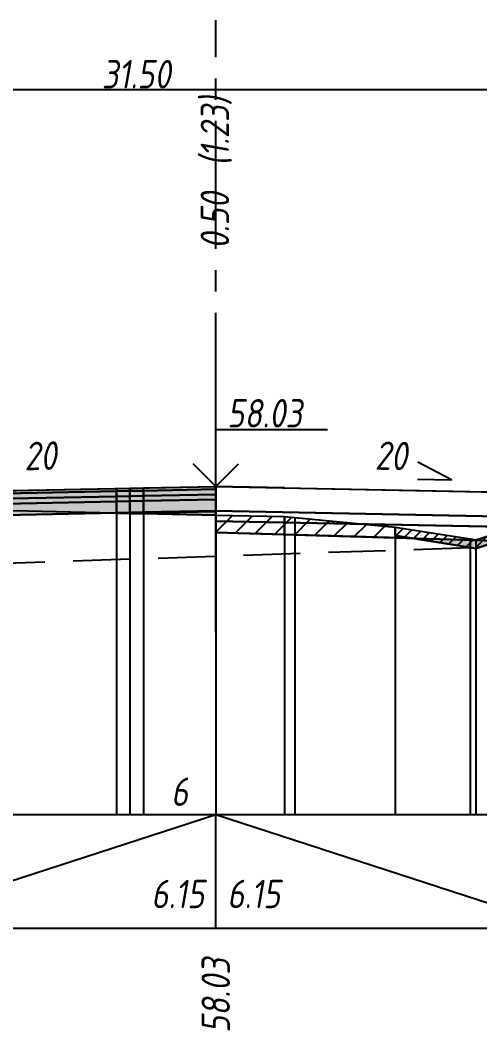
# Model space of a CAD drawing. Extents: x -717 to 1451, y -133302 to 233.
# Drawn here: x 183.9 to 224.4, y -74580 to -74491.1 of the extents above; entities that cross this region are included whole.
import ezdxf
from ezdxf.enums import TextEntityAlignment as Align

# ---------------------------------------------------------------- set-up
doc = ezdxf.new("R2010")
doc.units = 0
doc.linetypes.add('осевая2', pattern=[1.125, 0.75, -0.125, 0.125, -0.125])
doc.linetypes.add('штриховая', pattern=[0.75, 0.5, -0.25])
for name, color, linetype in [('Интерполированный поперечник', 2, 'Continuous'), ('Код_514', 1, 'Continuous'), ('Контур_0', 7, 'Continuous'), ('Контур_2660', 7, 'Continuous'), ('Контур_400', 7, 'Continuous'), ('Контур_508', 7, 'Continuous'), ('Контур_512', 7, 'Continuous'), ('Контур_513', 7, 'Continuous'), ('Красный поперечник', 1, 'Continuous'), ('Объём_2501', 7, 'Continuous'), ('Объём_2650', 7, 'Continuous'), ('Объём_2660', 7, 'Continuous'), ('Объём_2753', 7, 'Continuous'), ('Ось', 1, 'осевая2'), ('Откосы', 7, 'Continuous'), ('Отметки покрытия', 7, 'Continuous'), ('Рабочие отметки', 7, 'Continuous'), ('Рабочие отметки доп.', 7, 'Continuous'), ('Слои выравнивания', 7, 'Continuous'), ('Таблица', 7, 'Continuous'), ('Уклоны проезжей части', 7, 'Continuous'), ('Черный поперечник', 3, 'Continuous')]:
    doc.layers.add(name, color=color, linetype=linetype)
for name, color, linetype, true_color in [('Контур_2540', 2, 'Continuous', 0xffff00), ('Контур_2570', 7, 'Continuous', 0x80ff00), ('Контур_2725', 7, 'Continuous', 0x323232), ('Контур_2760', 7, 'Continuous', 0x323232), ('Контур_2761', 7, 'Continuous', 0x323232), ('Контур_2762', 7, 'Continuous', 0x323232), ('Контур_2763', 7, 'Continuous', 0x323232), ('Контур_2764', 7, 'Continuous', 0x323232), ('Контур_2765', 7, 'Continuous', 0x323232), ('Контур_402', 7, 'Continuous', 0xff6464), ('Объём_2500', 7, 'Continuous', 0xc0c0c0), ('Объём_2520', 7, 'Continuous', 0x80ffff), ('Объём_2540', 2, 'Continuous', 0xffff00), ('Объём_2570', 7, 'Continuous', 0x80ff00), ('Объём_2600', 7, 'Continuous', 0x808000), ('Объём_2746', 2, 'Continuous', 0xffff00)]:
    doc.layers.add(name, color=color, linetype=linetype, true_color=true_color)
doc.styles.get("Standard").update_dxf_attribs({"font": 'txt', "height": 2.5})
doc.styles.add('М', font='romand.shx', dxfattribs={"width": 0.8, "oblique": 10, "height": 2.5})
doc.dimstyles.get("Standard").update_dxf_attribs({"dimtxt": 0.18, "dimasz": 0.18, "dimexe": 0.18, "dimexo": 0.0625, "dimgap": 0.09, "dimtad": 0, "dimtih": 1, "dimtoh": 1, "dimdec": 4, "dimzin": 0, "dimdsep": 46, "dimtxsty": 'Standard', "dimcen": 0.09, "dimadec": 0, "dimazin": 0, "dimtfac": 1, "dimtdec": 4, "dimtofl": 0, "dimtmove": 0, "dimatfit": 3, "dimfxl": 1, "dimtolj": 1, "dimtzin": 0, "dimarcsym": 0})

# ---------------------------------------------------------------- blocks, each defined once
blk = doc.blocks.new('_Oblique')
at = {"color": 0, "linetype": 'ByBlock', "lineweight": -2}
blk.add_line((-0.5, -0.5), (0.5, 0.5), dxfattribs=at)
blk = doc.blocks.new('*D3513')
at = {"color": 0, "lineweight": -2, "transparency": 16777216}
for p, q in [((115.382, -74534.197), (115.382, -74497.015)), ((115.382, -74497.195), (272.882, -74497.195)), ((272.882, -74533.917), (272.882, -74497.015))]:
    blk.add_line(p, q, dxfattribs=at)
at = {"layer": 'Defpoints', "color": 0, "transparency": 16777216}
for p in [(272.882, -74497.195), (272.882, -74533.98), (115.382, -74534.26)]:
    blk.add_point(p, dxfattribs=at)
at = {"color": 0, "lineweight": -2, "transparency": 16777216, "rotation": 180}
blk.add_blockref('_Oblique', (115.382, -74497.195), dxfattribs=at)
at = {"color": 0, "lineweight": -2, "transparency": 16777216}
blk.add_blockref('_Oblique', (272.882, -74497.195), dxfattribs=at)
at = {"color": 0, "transparency": 16777216, "insert": (194.132, -74495.855), "char_height": 2.5, "width": 11.25, "attachment_point": 5, "style": 'М'}
blk.add_mtext('\\A1;31.50', dxfattribs=at)

msp = doc.modelspace()

# ---------------------------------------------------------------- hatches: boundary and pattern name
at = {"layer": 'Объём_2570'}
h = msp.add_hatch(dxfattribs=at)
h.set_pattern_fill('ANSI31', color=256, scale=0.2)
h.paths.add_polyline_path([(123.837, -74537.593), (121.059, -74538.428), (113.62, -74541.22), (109.814, -74541.404), (106.897, -74541.058), (105, -74541.119), (105, -74540.369), (106.897, -74540.308), (109.814, -74540.654), (113.62, -74540.47), (121.059, -74537.678), (123.837, -74536.843)])
h.paths.add_polyline_path([(283.051, -74535.295), (267.435, -74535.809), (244.972, -74535.437), (244.964, -74535.424), (244.946, -74535.439), (243.683, -74535.404), (243.147, -74535.257), (237.686, -74533.185), (224.03, -74537.596), (223.528, -74537.508), (216.927, -74536.464), (216.927, -74535.714), (223.528, -74536.758), (224.03, -74536.846), (237.686, -74532.435), (243.147, -74534.507), (243.683, -74534.654), (244.946, -74534.689), (244.964, -74534.674), (244.972, -74534.687), (267.435, -74535.059), (283.051, -74534.545)])
at = {"layer": 'Объём_2600'}
h = msp.add_hatch(dxfattribs=at)
h.set_pattern_fill('ANSI31', color=6, scale=0.4)
h.paths.add_polyline_path([(125.31, -74536.633), (140.356, -74534.961), (140.356, -74538.006), (120.607, -74538.598), (121.059, -74538.428), (123.837, -74537.593), (123.837, -74536.843)])
h.paths.add_polyline_path([(216.927, -74536.464), (218.425, -74536.701), (201.132, -74536.182), (201.132, -74534.649), (207.195, -74534.782), (216.927, -74535.714)])
h.paths.add_polyline_path([(243.147, -74535.257), (243.683, -74535.404), (244.946, -74535.439), (244.964, -74535.424), (244.972, -74535.437), (267.435, -74535.809), (281.867, -74535.335), (280.999, -74535.914), (280.999, -74538.578), (226.087, -74536.931), (237.686, -74533.185)])
h = msp.add_hatch(dxfattribs=at)
h.set_pattern_fill('HONEY', color=5, scale=0.3)
h.paths.add_polyline_path([(113.62, -74541.22), (109.814, -74541.404), (106.897, -74541.058), (105, -74541.119), (105, -74540.369), (107.046, -74539.005), (120.607, -74538.598)])
h.paths.add_polyline_path([(223.528, -74537.508), (218.425, -74536.701), (226.087, -74536.931), (224.03, -74537.596)])
at = {"layer": 'Слои выравнивания'}
for color, points in [(2, [(140.356, -74533.348), (143.2, -74533.291), (152.882, -74533.097), (170.382, -74532.747), (173.459, -74532.686), (176.859, -74532.618), (192.384, -74532.307), (192.384, -74532.557), (176.859, -74532.868), (173.459, -74532.936), (170.382, -74532.997), (152.882, -74533.347), (143.2, -74533.541), (140.356, -74533.598)]), (2, [(192.384, -74532.307), (193.575, -74532.283), (193.575, -74532.533), (192.384, -74532.557)]), (2, [(193.575, -74532.283), (194.767, -74532.26), (194.767, -74532.51), (193.575, -74532.533)]), (2, [(194.767, -74532.26), (201.132, -74532.132), (201.132, -74532.382), (194.767, -74532.51)]), (3, [(194.767, -74532.51), (201.132, -74532.382), (201.132, -74532.832), (194.767, -74532.96)]), (3, [(140.356, -74533.598), (143.2, -74533.541), (152.882, -74533.347), (170.382, -74532.997), (173.459, -74532.936), (176.859, -74532.868), (192.384, -74532.557), (192.384, -74533.007), (176.859, -74533.318), (173.459, -74533.386), (170.382, -74533.447), (152.882, -74533.797), (143.2, -74533.991), (140.356, -74534.048)]), (4, [(140.356, -74534.048), (143.2, -74533.991), (152.882, -74533.797), (170.382, -74533.447), (173.459, -74533.386), (176.859, -74533.318), (192.384, -74533.007), (192.384, -74533.457), (176.859, -74533.768), (173.459, -74533.836), (170.382, -74533.897), (152.882, -74534.247), (143.2, -74534.441), (140.356, -74534.498)]), (3, [(192.384, -74532.557), (193.575, -74532.533), (193.575, -74532.983), (192.384, -74533.007)]), (4, [(192.384, -74533.007), (193.575, -74532.983), (193.575, -74533.433), (192.384, -74533.457)]), (3, [(193.575, -74532.533), (194.767, -74532.51), (194.767, -74532.96), (193.575, -74532.983)]), (4, [(193.575, -74532.983), (194.767, -74532.96), (194.767, -74533.41), (193.575, -74533.433)]), (4, [(194.767, -74532.96), (201.132, -74532.832), (201.132, -74533.282), (194.767, -74533.41)]), (5, [(194.767, -74533.41), (201.132, -74533.282), (201.132, -74534.282), (194.767, -74534.41)]), (5, [(140.356, -74534.498), (143.2, -74534.441), (152.882, -74534.247), (170.382, -74533.897), (173.459, -74533.836), (176.859, -74533.768), (192.384, -74533.457), (192.384, -74534.457), (176.859, -74534.768), (173.459, -74534.836), (170.382, -74534.897), (152.882, -74535.247), (143.2, -74535.441), (140.356, -74535.498)]), (5, [(192.384, -74533.457), (193.575, -74533.433), (193.575, -74534.433), (192.384, -74534.457)]), (5, [(193.575, -74533.433), (194.767, -74533.41), (194.767, -74534.41), (193.575, -74534.433)]), (7, [(192.384, -74534.457), (193.575, -74534.433), (193.575, -74534.483), (192.384, -74534.507)]), (7, [(193.575, -74534.433), (194.767, -74534.41), (194.767, -74534.46), (193.575, -74534.483)]), (6, [(193.575, -74534.483), (194.767, -74534.46), (194.767, -74534.51), (193.575, -74534.533)]), (7, [(194.767, -74534.41), (201.132, -74534.282), (201.132, -74534.332), (194.767, -74534.46)]), (6, [(194.767, -74534.46), (201.132, -74534.332), (201.132, -74534.649), (194.767, -74534.51)])]:
    msp.add_hatch(color=color, dxfattribs=at).paths.add_polyline_path(points)

# ---------------------------------------------------------------- linework, layer by layer
at = {"layer": 'Интерполированный поперечник', "linetype": 'штриховая', "ltscale": 10, "flags": 128}
msp.add_lwpolyline([(113.62, -74541.22), (223.528, -74537.508)], dxfattribs=at)
at = {"layer": 'Код_514'}
for p, q in [((170.382, -74571), (201.132, -74561)), ((201.132, -74571), (201.132, -74561)), ((201.132, -74561), (231.882, -74571))]:
    msp.add_line(p, q, dxfattribs=at)
at = {"layer": 'Контур_0', "color": 250, "flags": 128}
for points in [[(231.882, -74532.747), (255.382, -74533.217), (255.382, -74535.367), (201.132, -74534.282), (201.132, -74532.132), (231.882, -74532.747), (231.882, -74532.747)], [(231.882, -74534.897), (256.882, -74535.397), (257.8, -74536.316), (201.132, -74535.182), (201.132, -74534.282), (231.882, -74534.897), (231.882, -74534.897)]]:
    msp.add_lwpolyline(points, dxfattribs=at)
at = {"layer": 'Контур_2540', "color": 250, "flags": 128}
msp.add_lwpolyline([(201.132, -74536.182), (201.132, -74535.182), (278.217, -74536.724), (280.999, -74538.578), (201.132, -74536.182), (201.132, -74536.182)], dxfattribs=at)
at = {"layer": 'Контур_2570', "flags": 128}
msp.add_lwpolyline([(176.859, -74534.116), (201.132, -74534.649), (207.195, -74534.782), (208.095, -74534.865), (216.927, -74535.714), (216.927, -74536.464), (223.528, -74537.508), (224.03, -74537.596), (236.711, -74533.497), (237.686, -74533.185), (243.147, -74535.257), (243.683, -74535.404), (244.946, -74535.439), (244.964, -74535.424), (244.972, -74535.437), (267.435, -74535.809), (272.41, -74535.65), (308.051, -74534.462)], dxfattribs=at)
at = {"layer": 'Контур_2660', "flags": 128}
msp.add_lwpolyline([(201.132, -74536.182), (280.999, -74538.578)], dxfattribs=at)
at = {"layer": 'Контур_2725', "flags": 128}
msp.add_lwpolyline([(140.356, -74535.498), (143.2, -74535.441), (152.882, -74535.247), (170.382, -74534.897), (173.459, -74534.836), (176.859, -74534.768), (192.384, -74534.457), (192.384, -74534.507), (193.575, -74534.483), (193.575, -74534.533), (194.767, -74534.51), (201.132, -74534.649)], dxfattribs=at)
at = {"layer": 'Контур_2760', "flags": 128}
msp.add_lwpolyline([(140.356, -74533.348), (143.2, -74533.291), (152.882, -74533.097), (170.382, -74532.747), (173.459, -74532.686), (176.859, -74532.618), (192.384, -74532.307), (193.575, -74532.283), (194.767, -74532.26), (201.132, -74532.132)], dxfattribs=at)
at = {"layer": 'Контур_2761', "flags": 128}
msp.add_lwpolyline([(140.356, -74533.598), (143.2, -74533.541), (152.882, -74533.347), (170.382, -74532.997), (173.459, -74532.936), (176.859, -74532.868), (192.384, -74532.557), (193.575, -74532.533), (194.767, -74532.51), (201.132, -74532.382)], dxfattribs=at)
at = {"layer": 'Контур_2762', "flags": 128}
msp.add_lwpolyline([(140.356, -74534.048), (143.2, -74533.991), (152.882, -74533.797), (170.382, -74533.447), (173.459, -74533.386), (176.859, -74533.318), (192.384, -74533.007), (193.575, -74532.983), (194.767, -74532.96), (201.132, -74532.832)], dxfattribs=at)
at = {"layer": 'Контур_2763', "flags": 128}
msp.add_lwpolyline([(140.356, -74534.498), (143.2, -74534.441), (152.882, -74534.247), (170.382, -74533.897), (173.459, -74533.836), (176.859, -74533.768), (192.384, -74533.457), (193.575, -74533.433), (194.767, -74533.41), (201.132, -74533.282)], dxfattribs=at)
at = {"layer": 'Контур_2764', "flags": 128}
msp.add_lwpolyline([(192.384, -74534.457), (193.575, -74534.433), (194.767, -74534.41), (201.132, -74534.282)], dxfattribs=at)
at = {"layer": 'Контур_2765', "flags": 128}
msp.add_lwpolyline([(193.575, -74534.483), (194.767, -74534.46), (201.132, -74534.332)], dxfattribs=at)
at = {"layer": 'Контур_400', "flags": 128}
msp.add_lwpolyline([(132.882, -74533.497), (135.382, -74533.447), (135.382, -74533.447), (152.882, -74533.097), (152.882, -74533.097), (152.882, -74533.097), (152.882, -74533.097), (170.382, -74532.747), (201.132, -74532.132)], dxfattribs=at)
at = {"layer": 'Контур_400', "color": 250, "flags": 128}
msp.add_lwpolyline([(201.132, -74532.132), (231.882, -74532.747), (249.382, -74533.097), (249.382, -74533.097), (249.382, -74533.097), (249.382, -74533.097), (252.882, -74533.167), (252.882, -74533.167), (255.382, -74533.217)], dxfattribs=at)
at = {"layer": 'Контур_402', "flags": 128}
msp.add_lwpolyline([(107.046, -74539.005), (140.356, -74538.006), (140.356, -74535.498), (192.384, -74534.457), (192.384, -74534.507), (193.575, -74534.483), (193.575, -74534.533), (194.767, -74534.51), (201.132, -74534.649), (201.132, -74536.182), (280.999, -74538.578)], dxfattribs=at)
at = {"layer": 'Контур_508', "flags": 128}
msp.add_lwpolyline([(105, -74540.369), (107.046, -74539.005), (140.356, -74538.006), (140.356, -74535.498), (192.384, -74534.457), (192.384, -74534.507), (193.575, -74534.483), (193.575, -74534.533), (194.767, -74534.51), (201.132, -74534.649), (201.132, -74536.182), (280.999, -74538.578), (280.999, -74535.914), (283.051, -74534.545)], dxfattribs=at)
at = {"layer": 'Контур_512', "flags": 128}
msp.add_lwpolyline([(201.132, -74536.182), (280.999, -74538.578), (280.999, -74535.914), (283.051, -74534.545)], dxfattribs=at)
at = {"layer": 'Контур_513', "flags": 128}
msp.add_lwpolyline([(105, -74540.369), (107.046, -74539.005), (140.356, -74538.006), (140.356, -74535.498), (192.384, -74534.457), (192.384, -74534.507), (193.575, -74534.483), (193.575, -74534.533), (194.767, -74534.51), (201.132, -74534.649), (201.132, -74536.182), (280.999, -74538.578), (280.999, -74535.914), (283.051, -74534.545)], dxfattribs=at)
at = {"layer": 'Красный поперечник'}
for p, q in [((170.382, -74532.747), (201.132, -74532.132)), ((201.132, -74536.182), (201.132, -74561))]:
    msp.add_line(p, q, dxfattribs=at)
at = {"layer": 'Красный поперечник', "color": 250}
msp.add_line((201.132, -74532.132), (231.882, -74532.747), dxfattribs=at)
at = {"layer": 'Объём_2500', "color": 250, "flags": 128}
msp.add_lwpolyline([(231.882, -74532.747), (255.382, -74533.217), (255.382, -74535.367), (201.132, -74534.282), (201.132, -74532.132), (231.882, -74532.747), (231.882, -74532.747)], dxfattribs=at)
at = {"layer": 'Объём_2501', "flags": 128}
msp.add_lwpolyline([(132.882, -74533.497), (135.382, -74533.447), (135.382, -74533.447), (152.882, -74533.097), (152.882, -74533.097), (152.882, -74533.097), (152.882, -74533.097), (170.382, -74532.747), (201.132, -74532.132)], dxfattribs=at)
at = {"layer": 'Объём_2501', "color": 250, "flags": 128}
msp.add_lwpolyline([(201.132, -74532.132), (231.882, -74532.747), (249.382, -74533.097), (249.382, -74533.097), (249.382, -74533.097), (249.382, -74533.097), (252.882, -74533.167), (252.882, -74533.167), (255.382, -74533.217)], dxfattribs=at)
at = {"layer": 'Объём_2520', "color": 250, "flags": 128}
msp.add_lwpolyline([(231.882, -74534.897), (256.882, -74535.397), (257.8, -74536.316), (201.132, -74535.182), (201.132, -74534.282), (231.882, -74534.897), (231.882, -74534.897)], dxfattribs=at)
at = {"layer": 'Объём_2540', "color": 250, "flags": 128}
msp.add_lwpolyline([(201.132, -74536.182), (201.132, -74535.182), (278.217, -74536.724), (280.999, -74538.578), (201.132, -74536.182), (201.132, -74536.182)], dxfattribs=at)
at = {"layer": 'Объём_2570', "flags": 128}
msp.add_lwpolyline([(283.051, -74535.295), (267.435, -74535.809), (244.972, -74535.437), (244.964, -74535.424), (244.946, -74535.439), (243.683, -74535.404), (243.147, -74535.257), (237.686, -74533.185), (224.03, -74537.596), (223.528, -74537.508), (216.927, -74536.464), (216.927, -74535.714), (223.528, -74536.758), (224.03, -74536.846), (237.686, -74532.435), (243.147, -74534.507), (243.683, -74534.654), (244.946, -74534.689), (244.964, -74534.674), (244.972, -74534.687), (267.435, -74535.059), (283.051, -74534.545), (283.051, -74535.295), (283.051, -74535.295)], dxfattribs=at)
at = {"layer": 'Объём_2600', "color": 5, "flags": 128}
msp.add_lwpolyline([(223.528, -74537.508), (218.425, -74536.701), (226.087, -74536.931), (224.03, -74537.596), (223.528, -74537.508), (223.528, -74537.508)], dxfattribs=at)
at = {"layer": 'Объём_2650', "color": 6, "flags": 128}
msp.add_lwpolyline([(216.927, -74536.464), (218.425, -74536.701), (201.132, -74536.182), (201.132, -74534.649), (207.195, -74534.782), (216.927, -74535.714), (216.927, -74536.464), (216.927, -74536.464)], dxfattribs=at)
at = {"layer": 'Объём_2660', "flags": 128}
msp.add_lwpolyline([(201.132, -74536.182), (280.999, -74538.578)], dxfattribs=at)
at = {"layer": 'Объём_2746', "flags": 128}
msp.add_lwpolyline([(216.927, -74536.464), (218.425, -74536.701), (207.195, -74536.364), (207.195, -74534.782), (216.927, -74535.714), (216.927, -74536.464), (216.927, -74536.464)], dxfattribs=at)
at = {"layer": 'Объём_2753', "flags": 128}
msp.add_lwpolyline([(207.195, -74532.253), (201.132, -74532.132)], dxfattribs=at)
at = {"layer": 'Ось', "ltscale": 15}
msp.add_line((201.132, -74544.971), (201.132, -74491.103), dxfattribs=at)
at = {"layer": 'Откосы', "color": 1, "flags": 128}
msp.add_lwpolyline([(218.877, -74531.487), (221.876, -74531.547), (218.907, -74529.987)], dxfattribs=at)
at = {"layer": 'Отметки покрытия', "color": 1}
for p, q in [((201.132, -74532.132), (201.132, -74527.132)), ((201.132, -74527.132), (210.963, -74527.132)), ((201.132, -74532.132), (199.132, -74530.132)), ((201.132, -74532.132), (203.132, -74530.132))]:
    msp.add_line(p, q, dxfattribs=at)
at = {"layer": 'Слои выравнивания'}
for p, q in [((192.384, -74532.307), (192.384, -74561)), ((192.384, -74532.307), (192.384, -74561)), ((193.575, -74532.283), (193.575, -74561)), ((193.575, -74532.283), (193.575, -74561)), ((194.767, -74532.26), (194.767, -74561)), ((201.132, -74532.132), (201.132, -74561))]:
    msp.add_line(p, q, dxfattribs=at)
at = {"layer": 'Слои выравнивания', "color": 2, "flags": 128}
for points in [[(140.356, -74533.348), (143.2, -74533.291), (152.882, -74533.097), (170.382, -74532.747), (173.459, -74532.686), (176.859, -74532.618), (192.384, -74532.307), (192.384, -74532.557), (176.859, -74532.868), (173.459, -74532.936), (170.382, -74532.997), (152.882, -74533.347), (143.2, -74533.541), (140.356, -74533.598)], [(192.384, -74532.307), (193.575, -74532.283), (193.575, -74532.533), (192.384, -74532.557)], [(192.384, -74532.307), (192.384, -74532.557)], [(193.575, -74532.283), (194.767, -74532.26), (194.767, -74532.51), (193.575, -74532.533)], [(193.575, -74532.283), (193.575, -74532.533)], [(194.767, -74532.26), (201.132, -74532.132), (201.132, -74532.382), (194.767, -74532.51)]]:
    msp.add_lwpolyline(points, close=True, dxfattribs=at)
at = {"layer": 'Слои выравнивания', "color": 3, "flags": 128}
for points in [[(194.767, -74532.51), (201.132, -74532.382), (201.132, -74532.832), (194.767, -74532.96)], [(140.356, -74533.598), (143.2, -74533.541), (152.882, -74533.347), (170.382, -74532.997), (173.459, -74532.936), (176.859, -74532.868), (192.384, -74532.557), (192.384, -74533.007), (176.859, -74533.318), (173.459, -74533.386), (170.382, -74533.447), (152.882, -74533.797), (143.2, -74533.991), (140.356, -74534.048)], [(192.384, -74532.557), (193.575, -74532.533), (193.575, -74532.983), (192.384, -74533.007)], [(192.384, -74532.557), (192.384, -74533.007)], [(193.575, -74532.533), (194.767, -74532.51), (194.767, -74532.96), (193.575, -74532.983)], [(193.575, -74532.533), (193.575, -74532.983)]]:
    msp.add_lwpolyline(points, close=True, dxfattribs=at)
at = {"layer": 'Слои выравнивания', "color": 4, "flags": 128}
for points in [[(140.356, -74534.048), (143.2, -74533.991), (152.882, -74533.797), (170.382, -74533.447), (173.459, -74533.386), (176.859, -74533.318), (192.384, -74533.007), (192.384, -74533.457), (176.859, -74533.768), (173.459, -74533.836), (170.382, -74533.897), (152.882, -74534.247), (143.2, -74534.441), (140.356, -74534.498)], [(192.384, -74533.007), (193.575, -74532.983), (193.575, -74533.433), (192.384, -74533.457)], [(192.384, -74533.007), (192.384, -74533.457)], [(193.575, -74532.983), (194.767, -74532.96), (194.767, -74533.41), (193.575, -74533.433)], [(193.575, -74532.983), (193.575, -74533.433)], [(194.767, -74532.96), (201.132, -74532.832), (201.132, -74533.282), (194.767, -74533.41)]]:
    msp.add_lwpolyline(points, close=True, dxfattribs=at)
at = {"layer": 'Слои выравнивания', "color": 5, "flags": 128}
for points in [[(194.767, -74533.41), (201.132, -74533.282), (201.132, -74534.282), (194.767, -74534.41)], [(140.356, -74534.498), (143.2, -74534.441), (152.882, -74534.247), (170.382, -74533.897), (173.459, -74533.836), (176.859, -74533.768), (192.384, -74533.457), (192.384, -74534.457), (176.859, -74534.768), (173.459, -74534.836), (170.382, -74534.897), (152.882, -74535.247), (143.2, -74535.441), (140.356, -74535.498)], [(192.384, -74533.457), (193.575, -74533.433), (193.575, -74534.433), (192.384, -74534.457)], [(192.384, -74533.457), (192.384, -74534.457)], [(193.575, -74533.433), (194.767, -74533.41), (194.767, -74534.41), (193.575, -74534.433)], [(193.575, -74533.433), (193.575, -74534.433)]]:
    msp.add_lwpolyline(points, close=True, dxfattribs=at)
at = {"layer": 'Слои выравнивания', "color": 7, "flags": 128}
for points in [[(192.384, -74534.457), (193.575, -74534.433), (193.575, -74534.483), (192.384, -74534.507)], [(193.575, -74534.433), (194.767, -74534.41), (194.767, -74534.46), (193.575, -74534.483)], [(193.575, -74534.433), (193.575, -74534.483)], [(194.767, -74534.41), (201.132, -74534.282), (201.132, -74534.332), (194.767, -74534.46)]]:
    msp.add_lwpolyline(points, close=True, dxfattribs=at)
at = {"layer": 'Слои выравнивания', "color": 6, "flags": 128}
for points in [[(193.575, -74534.483), (194.767, -74534.46), (194.767, -74534.51), (193.575, -74534.533)], [(194.767, -74534.46), (201.132, -74534.332), (201.132, -74534.649), (194.767, -74534.51)]]:
    msp.add_lwpolyline(points, close=True, dxfattribs=at)
at = {"layer": 'Таблица'}
for p, q in [((80, -74561), (308.051, -74561)), ((80, -74571), (308.051, -74571))]:
    msp.add_line(p, q, dxfattribs=at)
at = {"layer": 'Уклоны проезжей части', "color": 1, "flags": 128}
msp.add_lwpolyline([(218.877, -74531.487), (221.876, -74531.547), (218.907, -74529.987)], dxfattribs=at)
at = {"layer": 'Черный поперечник', "color": 7}
for p, q in [((201.132, -74534.649), (201.132, -74561)), ((207.195, -74534.782), (207.195, -74561)), ((208.095, -74534.865), (208.095, -74561)), ((216.927, -74535.714), (216.927, -74561)), ((223.528, -74536.758), (223.528, -74561)), ((224.03, -74536.846), (224.03, -74561))]:
    msp.add_line(p, q, dxfattribs=at)
at = {"layer": 'Черный поперечник', "flags": 128}
msp.add_lwpolyline([(176.859, -74534.116), (201.132, -74534.649), (207.195, -74534.782), (208.095, -74534.865), (216.927, -74535.714), (223.528, -74536.758), (224.03, -74536.846), (236.711, -74532.747), (237.686, -74532.435), (243.147, -74534.507), (243.683, -74534.654), (244.946, -74534.689), (244.964, -74534.674), (244.972, -74534.687), (267.435, -74535.059), (272.41, -74534.9), (308.051, -74533.712)], dxfattribs=at)

# ---------------------------------------------------------------- texts
at = {"layer": 'Код_514', "style": 'М', "oblique": 10, "width": 0.8}
msp.add_text('6.15', height=2.5, dxfattribs=at).set_placement((200.132, -74570), align=Align.BOTTOM_RIGHT)
msp.add_text('6.15', height=2.5, dxfattribs=at).set_placement((202.132, -74570), align=Align.BOTTOM_LEFT)
msp.add_text('58.03', height=2.5, rotation=90, dxfattribs=at).set_placement((201.132, -74580.242), align=Align.MIDDLE_LEFT)
at = {"layer": 'Откосы', "color": 1, "style": 'М', "oblique": 10, "width": 0.8}
for rotation, p in [(1.14576, (185.737, -74531.44)), (358.85423, (216.527, -74531.44))]:
    msp.add_text('20', height=2.5, rotation=rotation, dxfattribs=at).set_placement(p, align=Align.BOTTOM_CENTER)
at = {"layer": 'Отметки покрытия', "color": 1, "style": 'М', "oblique": 10, "width": 0.8}
msp.add_text('58.03', height=2.5, dxfattribs=at).set_placement((202.132, -74527.694), align=Align.BOTTOM_LEFT)
at = {"layer": 'Рабочие отметки', "color": 1, "style": 'М', "oblique": 10, "width": 0.8}
msp.add_text('0.50', height=2.5, rotation=90, dxfattribs=at).set_placement((201.054, -74511.217), align=Align.MIDDLE_LEFT)
at = {"layer": 'Рабочие отметки доп.', "color": 1, "style": 'М', "oblique": 10, "width": 0.8}
msp.add_text('(1.23)', height=2.5, rotation=90, dxfattribs=at).set_placement((201.054, -74503.917), align=Align.MIDDLE_LEFT)
at = {"layer": 'Слои выравнивания', "style": 'М', "oblique": 10, "width": 0.8}
msp.add_text('6', height=2.5, dxfattribs=at).set_placement((197.949, -74561), align=Align.BOTTOM_CENTER)
at = {"layer": 'Уклоны проезжей части', "color": 1, "style": 'М', "oblique": 10, "width": 0.8}
for rotation, p in [(1.14576, (185.737, -74531.44)), (358.85423, (216.527, -74531.44))]:
    msp.add_text('20', height=2.5, rotation=rotation, dxfattribs=at).set_placement(p, align=Align.BOTTOM_CENTER)

# ---------------------------------------------------------------- dimensions: what is measured, and where the dimension line sits
at = {"color": 5}
dim = msp.add_linear_dim(base=(272.882, -74497.195), p1=(115.382, -74534.26), p2=(272.882, -74533.98), angle=180, dimstyle='Standard', override={"dimtxt": 2.5, "dimasz": 1, "dimtad": 1, "dimdec": 2, "dimlfac": 0.2, "dimtxsty": 'М', "dimblk1": 'Oblique', "dimblk2": 'Oblique', "dimsah": 1}, dxfattribs=at)
dim.commit()
dim.dimension.update_dxf_attribs({"geometry": '*D3513', "text_midpoint": (194.132, -74495.855)})

doc.saveas('drawing.dxf')
